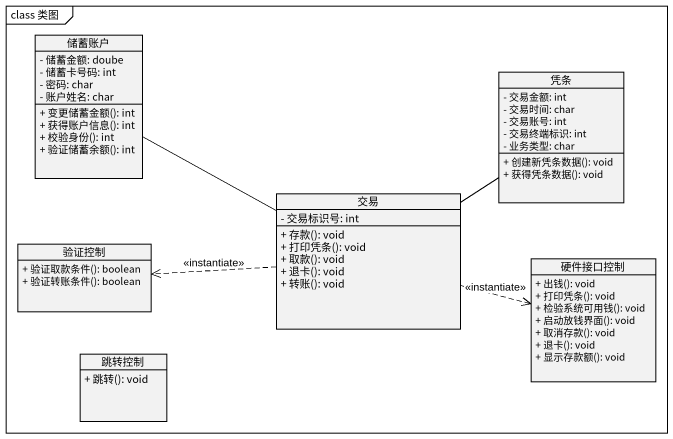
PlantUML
@startuml
mainframe class 类图
hide circle
hide empty members
skinparam classAttributeIconSize 0
class 储蓄账户 {
  - 储蓄金额: doube
  - 储蓄卡号码: int
  - 密码: char
  - 账户姓名: char
  + 变更储蓄金额(): int
  + 获得账户信息(): int
  + 校验身份(): int
  + 验证储蓄余额(): int
}
class 凭条 {
  - 交易金额: int
  - 交易时间: char
  - 交易账号: int
  - 交易终端标识: int
  - 业务类型: char
  + 创建新凭条数据(): void
  + 获得凭条数据(): void
}
class 交易 {
  - 交易标识号: int
  + 存款(): void
  + 打印凭条(): void
  + 取款(): void
  + 退卡(): void
  + 转账(): void
}
class 验证控制 {
  + 验证取款条件(): boolean
  + 验证转账条件(): boolean
}
class 硬件接口控制 {
  + 出钱(): void
  + 打印凭条(): void
  + 检验系统可用钱(): void
  + 启动放钱界面(): void
  + 取消存款(): void
  + 退卡(): void
  + 显示存款额(): void
}
class 跳转控制 {
  + 跳转(): void
}
交易 -left- 储蓄账户
交易 -up- 凭条
交易 .left.> 验证控制 : <<instantiate>>
交易 .right.> 硬件接口控制 : <<instantiate>>
@enduml
